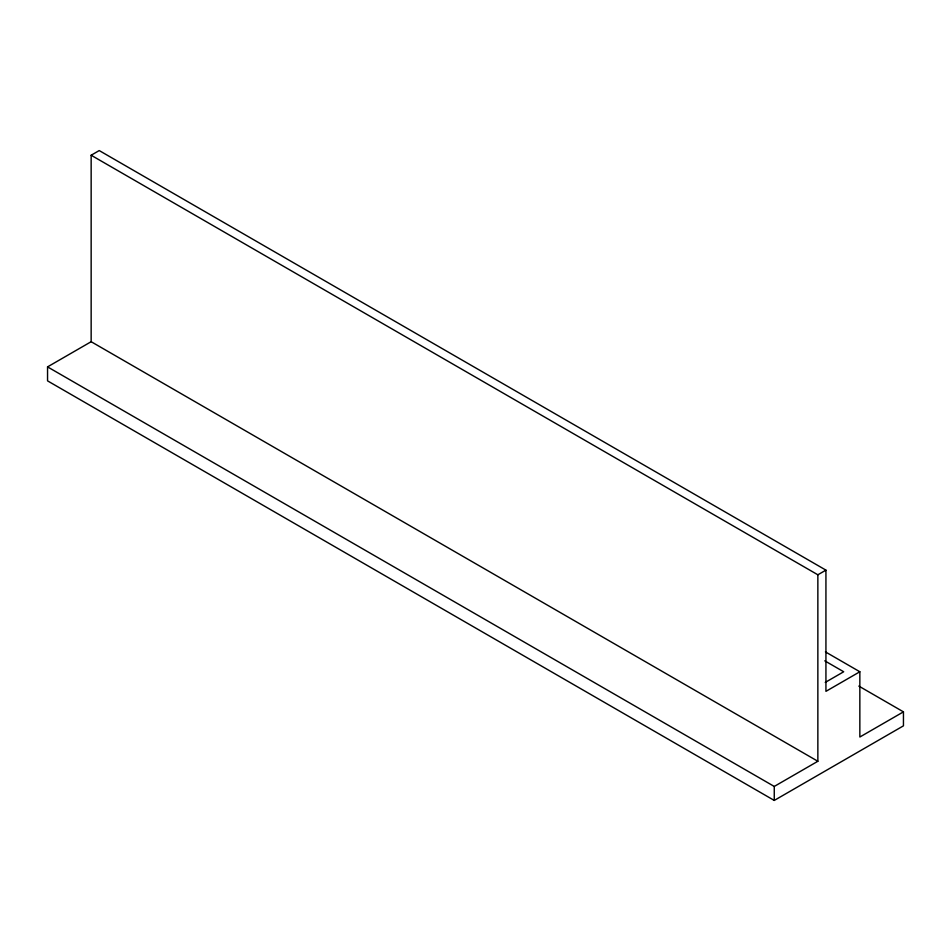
<?xml version="1.0" encoding="UTF-8"?>
<svg xmlns="http://www.w3.org/2000/svg" width="951" height="951" viewBox="0 0 951 951"><rect width="100%" height="100%" fill="white"/><g stroke="black" fill="none" stroke-linecap="round" stroke-linejoin="round"><path stroke-width="1.43" d="M91.153 155.239L99.225 150.567L825.932 570.136L825.932 691.341L859.847 671.763L859.847 737.025L903.45 711.859L903.45 725.839L774.257 800.433L47.55 380.864L47.55 366.884L91.153 341.706L817.86 761.264L817.86 574.796L91.153 155.239L91.153 341.706M817.86 574.796L825.932 570.136M825.242 682.414L843.703 671.763L824.779 660.838M47.55 366.884L774.257 786.441L817.86 761.264M825.42 651.887L859.847 671.763M858.824 686.087L903.45 711.859M774.257 786.441L774.257 800.433"/></g></svg>
